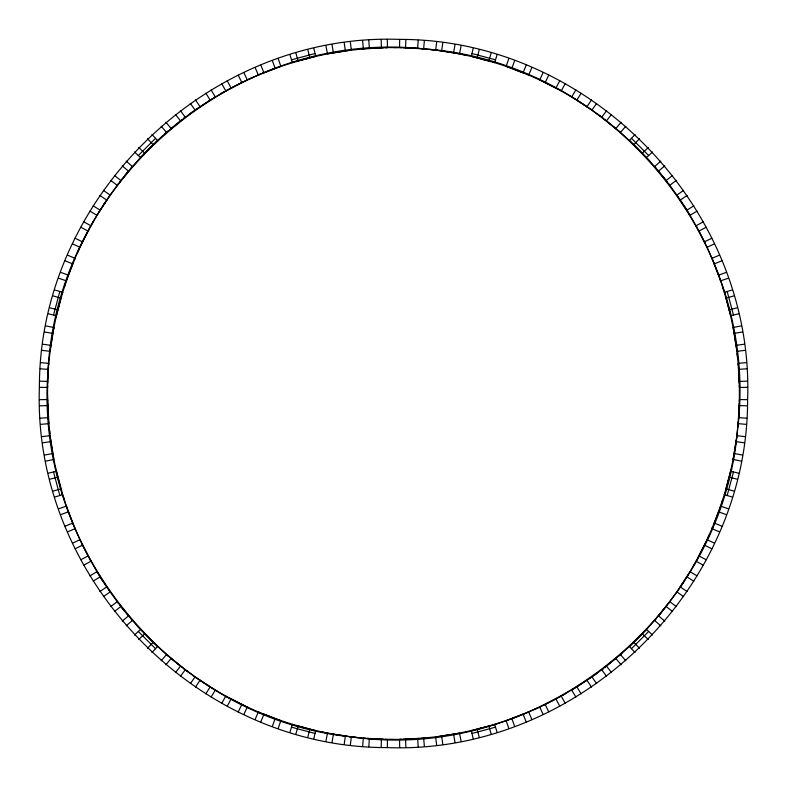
<?xml version="1.0" encoding="UTF-8"?>
<svg xmlns="http://www.w3.org/2000/svg" width="787" height="787" viewBox="0 0 787 787"><rect width="100%" height="100%" fill="white"/><g stroke="black" fill="none" stroke-linecap="round" stroke-linejoin="round"><path stroke-width="1.18" d="M39.399 387.322C32.257 577.796 196.711 748.093 387.322 747.601C577.796 754.743 748.093 590.289 747.601 399.678C754.743 209.204 590.289 38.907 399.678 39.399C209.204 32.257 38.907 196.711 39.399 387.322L47.574 387.46C47.289 191.457 228.781 28.076 423.652 48.843C611.715 61.425 761.118 242.652 737.586 429.663C721.718 617.48 537.905 763.695 351.336 736.898C168.329 718.069 26.571 539.823 49.424 357.268M47.525 393.5L47.633 385.246M387.322 747.601L387.46 739.426L363.348 738.157L349.133 736.602M399.678 39.399L399.54 47.574L423.652 48.843L437.867 50.398M47.682 383.613L48.548 367.155M738.452 419.845L739.318 403.387M739.367 401.754L739.367 385.276M381.144 747.434L381.429 739.268L367.155 738.452M411.67 47.997L405.551 47.732L405.856 39.566M47.997 375.389L48.253 371.257M738.747 415.743L739.003 411.611M368.798 746.784L369.369 738.639M411.611 47.997L417.641 48.371L418.202 40.216M48.676 365.532L48.833 363.368L40.698 362.63M738.324 421.468L736.602 437.867M362.63 746.302L363.348 738.157L365.532 738.324M424.37 40.698L423.652 48.843L421.468 48.676M49.414 357.337L50.398 349.133M350.343 745.014L351.336 736.898L327.481 733.12L313.511 730.09M436.657 41.986L435.664 50.102L459.519 53.88L473.489 56.91M50.604 347.52L51.794 339.315M736.396 439.48L733.809 455.762M344.214 744.207L345.345 736.111M441.655 50.889L442.786 42.793M56.91 313.511L53.87 327.51L50.102 351.336L41.986 350.343M730.09 473.489L733.12 459.5L736.898 435.664L745.014 436.657M53.191 331.238L51.785 339.374M332.006 742.269L333.422 734.222L347.52 736.396M447.626 51.785L453.587 52.778L454.994 44.731M53.87 327.51L53.486 329.635L53.88 327.5L45.853 325.926M733.13 459.49L733.514 457.365L733.12 459.5L741.147 461.074M325.926 741.147L327.481 733.12L329.635 733.514M461.074 45.853L459.519 53.88L457.365 53.486M55.985 317.525L62.635 292.351L54.824 289.96M732.176 497.04L724.365 494.649L731.015 469.475M313.836 738.57L315.676 730.611L292.351 724.365L289.96 732.176M497.04 54.824L494.649 62.635L471.324 56.389L473.164 48.43M57.294 311.927L57.795 309.822L49.866 307.825M729.205 477.178L729.706 475.073M307.825 737.134L309.803 729.205L296.01 725.437M479.175 49.866L477.197 57.795L475.073 57.294M57.795 309.822L59.33 303.89M737.134 479.175L729.205 477.197L725.437 490.99M58.277 307.973L61.563 296.01M727.69 483.041L728.723 479.027M48.43 313.836L53.526 315.007L59.832 291.495M727.168 495.505L733.474 471.993L738.57 473.164M295.882 733.927L298.135 726.076M491.118 53.073L488.865 60.924L483.041 59.31M62.025 294.446L67.121 278.765M724.975 492.554L719.879 508.235M62.212 293.787L62.635 292.351M724.365 494.649L724.788 493.213M64.455 286.586L65.774 282.661M721.226 504.339L722.545 500.414M278.204 728.359L280.861 720.626L258.313 711.969L245.278 706.106M508.796 58.641L506.139 66.374L528.687 75.031L541.722 80.894M67.662 277.231L70.525 269.449M713.435 525.155L719.338 509.769M272.371 726.293L275.165 718.61L261.845 713.435M525.155 73.565L511.806 68.38L514.629 60.707M80.894 245.278L75.021 258.343L66.374 280.861L58.641 278.204M706.106 541.722L711.979 528.667L720.626 506.139L728.359 508.796M73.565 261.845L70.505 269.508M260.831 721.866L263.891 714.281M523.109 72.719L526.169 65.134M74.194 260.34L75.021 258.333L67.505 255.126M719.495 531.874L711.969 528.687L712.806 526.66M74.45 259.7L75.031 258.313M711.969 528.687L712.55 527.3M255.126 719.495L258.313 711.969L260.34 712.806M531.874 67.505L528.687 75.031L526.66 74.194M77.431 252.775L79.153 249.017M707.847 537.983L709.569 534.225M243.832 714.468L247.285 707.06L225.771 696.101L213.415 688.9M543.168 72.532L539.715 79.94L561.229 90.899L573.585 98.1M81.602 243.813L85.262 236.375M697.921 557.875L705.398 543.187M238.254 711.812L241.835 704.463L229.125 697.921M557.875 89.079L545.145 82.527L548.746 75.188M89.079 229.125L85.232 236.434M227.236 706.195L231.073 698.984M555.927 88.016L559.764 80.805M89.856 227.689L98.1 213.415M697.144 559.311L693.121 566.492M221.806 703.244L225.771 696.101L227.689 697.144M565.194 83.756L561.229 90.899L559.311 89.856M91.833 224.128L93.909 220.458M695.167 562.872L688.9 573.585M211.103 697.066L215.313 690.061L195.058 676.909L183.528 668.458M603.472 118.542L591.932 110.082L571.687 96.939L575.897 89.934M98.955 212.028L107.937 198.206M679.063 588.794L688.045 574.972M205.83 693.839L210.159 686.903L198.206 679.063M588.794 107.937L576.822 100.087L581.17 93.161M103.343 205.063L105.635 201.62M681.365 585.38L683.657 581.937M195.461 687.1L200.036 680.332M586.964 106.668L591.539 99.9M108.852 196.858L118.542 183.528M678.148 590.142L668.458 603.472M190.365 683.598L195.058 676.909L196.858 678.148M590.142 108.852L591.922 110.082L596.635 103.402M180.371 676.338L185.289 669.806L166.519 654.617L161.158 660.785M606.629 110.662L601.711 117.194L620.481 132.383L625.842 126.215M119.535 182.23L129.914 169.421M657.086 617.579L667.465 604.77M175.462 672.57L180.498 666.136L169.421 657.086M617.579 129.914L606.492 120.854L611.538 114.43M124.621 175.767L127.268 172.579M659.732 614.421L662.379 611.233M165.86 664.799L171.113 658.532M615.887 128.468L621.14 122.201M130.967 168.182L141.994 155.934M656.033 618.818L645.006 631.066M151.97 652.512L157.548 646.53L136.387 625.006M650.613 161.994L629.452 140.47L635.03 134.488M143.116 154.754L148.9 148.812M632.227 643.904L643.884 632.246M143.096 632.227L153.18 642.389L147.484 648.252M643.904 154.773L633.82 144.611L639.516 138.748M134.488 151.97L138.325 155.541L155.541 138.325L151.97 134.488M635.03 652.512L631.459 648.675L648.675 631.459L652.512 635.03M154.773 143.096L148.861 148.861M138.748 639.516L144.621 633.84M648.252 147.484L642.379 153.16M155.954 141.975L162.043 136.348M631.046 645.025L618.789 656.053M134.488 635.03L140.47 629.452L141.975 631.046M652.512 151.97L646.53 157.548L645.025 155.954M161.994 136.387L168.211 130.947M590.112 678.158L601.73 669.796L621.897 653.348M165.103 133.652L185.289 117.194L196.888 108.842M126.215 625.842L132.383 620.481L117.194 601.711L108.842 590.112M660.785 161.158L654.617 166.519L669.806 185.289L678.158 196.888M169.451 129.894L175.816 124.582M604.741 667.484L617.549 657.106M122.201 621.14L128.468 615.887L119.516 604.741M667.484 182.259L658.522 171.094L664.799 165.86M182.259 119.516L175.767 124.621M114.43 611.538L120.864 606.502M666.136 180.498L672.57 175.462M183.548 118.522L185.27 117.204L180.371 110.662M606.629 676.338L601.711 669.806L603.452 668.478M184.099 118.099L185.289 117.194M601.711 669.806L602.901 668.901M110.662 606.629L117.194 601.711L118.522 603.452M676.338 180.371L669.806 185.289L668.478 183.548M190.139 113.594L193.513 111.203M593.487 675.797L596.861 673.406M103.402 596.635L110.091 591.942L96.939 571.687L89.846 559.282M683.598 190.365L676.909 195.058L690.061 215.313L697.154 227.718M198.226 107.917L212.057 98.936M588.774 679.083L574.943 688.064M99.9 591.539L106.668 586.964M680.332 200.036L687.1 195.461M93.161 581.17L100.097 576.841L107.917 588.774M679.083 198.226L686.913 210.168L693.839 205.83M213.444 98.09L227.718 89.846M573.556 688.91L559.282 697.154M89.934 575.897L96.939 571.687L98.09 573.556M697.066 211.103L690.061 215.313L688.91 213.444M220.508 93.879L224.118 91.843M562.882 695.157L566.492 693.121M83.756 565.194L90.899 561.229L79.94 539.715L74.185 526.631M703.244 221.806L696.101 225.771L707.06 247.285L712.815 260.369M229.155 89.069L243.842 81.582M543.158 705.418L557.845 697.931M80.805 559.764L88.016 555.927L81.582 543.158M705.418 243.842L698.974 231.053L706.195 227.236M75.188 548.746L82.537 545.165M704.463 241.835L711.812 238.254M245.308 80.884L260.369 74.185M541.692 706.116L534.225 709.569M72.532 543.168L79.94 539.715L80.884 541.692M714.468 243.832L707.06 247.285L706.116 245.308M249.007 79.162L252.834 77.401M537.993 707.838L526.631 712.815M67.505 531.874L75.031 528.687L66.374 506.139L62.016 492.524M724.984 294.476L720.626 280.841L711.969 258.313L719.495 255.126M261.874 73.555L277.26 67.652M509.74 719.348L525.126 713.445M65.134 526.169L72.719 523.109L67.652 509.74M719.348 277.26L714.281 263.881L721.866 260.831M269.577 70.476L273.394 69.059M513.606 717.941L517.423 716.524M60.707 514.629L68.39 511.835M718.61 275.165L726.293 272.371M278.795 67.111L294.476 62.016M508.205 719.889L492.524 724.984M58.641 508.796L66.374 506.139L67.111 508.205M719.889 278.795L720.617 280.841L728.359 278.204M54.824 497.04L62.635 494.649L55.07 465.373M733.523 329.664L730.602 315.656L724.365 292.351L732.176 289.96M296.04 61.553L298.116 60.933L295.882 53.073M488.884 726.067L490.96 725.447M53.073 491.118L60.924 488.865L61.553 490.96M733.927 295.882L726.076 298.135L729.716 311.957M311.957 57.284L298.116 60.933M475.043 729.716L488.884 726.067L491.118 733.927M289.96 54.824L291.495 59.832L315.007 53.526L313.836 48.43M473.164 738.57L471.993 733.474L495.505 727.168L497.04 732.176M304.018 59.291L307.963 58.277M479.037 728.723L482.982 727.709M49.866 479.175L57.795 477.197L60.933 488.884M737.134 307.825L729.205 309.803M313.541 56.91L321.627 55.07M473.459 730.09L457.336 733.523M48.43 473.164L56.389 471.324L56.91 473.459M738.57 313.836L730.611 315.676L730.09 313.541M321.568 55.08L329.664 53.477M45.853 461.074L53.88 459.519L50.102 435.664L48.666 421.438M741.147 325.926L733.12 327.481L736.898 351.336L738.334 365.562M331.268 53.182L345.355 50.889L344.214 42.793M439.451 736.396L455.732 733.818M44.731 454.994L52.778 453.578L50.889 441.645M736.396 347.549L734.222 333.403L742.269 332.006M42.793 442.786L50.889 441.655L50.604 439.451M736.111 345.345L744.207 344.214M349.162 50.388L365.562 48.666M437.838 736.612L421.438 738.334M345.355 50.889L347.549 50.604M41.986 436.657L50.102 435.664L50.388 437.838M745.014 350.343L736.898 351.336L736.612 349.162M361.459 49.03L387.46 47.574L401.754 47.633M385.246 739.367L399.56 739.426L425.541 737.97M40.698 424.37L48.843 423.652L47.525 393.431M746.302 362.63L738.157 363.348L739.426 387.46L747.601 387.322M367.185 48.538L383.643 47.682M403.357 739.318L419.815 738.462M40.216 418.202L48.361 417.631L47.682 403.357M739.318 383.643L738.629 369.349L746.784 368.798M39.566 405.856L47.732 405.571M739.268 381.429L747.434 381.144M385.276 47.633L387.44 47.574L387.322 39.399M399.678 747.601L399.54 739.426L401.724 739.367M385.964 47.614L387.46 47.574M399.54 739.426L401.036 739.387M39.399 399.678L47.574 399.54L47.633 401.724M393.5 47.525L397.642 47.564M389.358 739.436L393.5 739.475M747.601 399.678L739.426 399.54L738.157 423.652L746.302 424.37M403.387 47.682L405.551 47.732M381.449 739.268L383.613 739.318M39.566 381.144L47.732 381.429M739.268 405.571L747.434 405.856M40.216 368.798L48.361 369.369M738.639 417.631L746.784 418.202M417.641 48.371L419.845 48.548M429.663 49.414L433.775 49.896M353.225 737.104L357.337 737.586M439.48 50.604L447.685 51.794M42.793 344.214L50.889 345.345M736.111 441.655L744.207 442.786M44.731 332.006L52.778 333.422M734.222 453.578L742.269 454.994M453.587 52.778L455.762 53.191M331.238 733.809L333.413 734.222M461.369 54.264L465.501 55.1M321.499 731.9L325.631 732.736M730.611 471.324L733.474 471.993M53.526 315.007L56.389 315.676M309.822 729.205L311.927 729.706M477.178 57.795L487.035 60.422M471.993 53.526L495.505 59.832M291.495 727.168L315.007 733.474M299.965 726.578L303.959 727.69M53.073 295.882L60.924 298.135M733.927 491.118L726.076 488.865M492.554 62.025L500.473 64.475M294.446 724.975L278.765 719.879M488.875 60.924L490.99 61.563M500.414 64.455L508.235 67.121M509.769 67.662L511.816 68.38M275.194 718.62L277.231 719.338M60.707 272.371L68.39 275.165M718.61 511.835L726.293 514.629M517.492 70.505L521.338 72.03M265.662 714.97L269.508 716.495M65.134 260.831L72.719 263.891M714.281 523.109L721.866 526.169M72.532 243.832L79.94 247.285L90.899 225.771L83.756 221.806M714.468 543.168L707.06 539.715L696.101 561.229L703.244 565.194M543.187 81.602L545.145 82.527M241.855 704.473L243.813 705.398M75.188 238.254L82.537 241.835M704.463 545.165L711.812 548.746M80.805 227.236L88.016 231.073M698.984 555.927L706.195 559.764M570.054 95.984L571.696 96.949M215.304 690.051L216.946 691.016M89.934 211.103L96.939 215.313L110.091 195.058L103.402 190.365M697.066 575.897L690.061 571.687L676.909 591.942L683.598 596.635M574.972 98.955L576.822 100.077M210.178 686.923L212.028 688.045M93.161 205.83L100.097 210.159M686.903 576.841L693.839 581.17M99.9 195.461L106.668 200.036M680.332 586.964L687.1 591.539M590.712 109.245L591.942 110.091M195.058 676.909L196.288 677.755M596.91 113.633L600.186 116.063M186.814 670.937L190.09 673.367M110.662 180.371L117.194 185.289L132.383 166.519L126.215 161.158M676.338 606.629L669.806 601.711L654.617 620.481L660.785 625.842M604.77 119.535L606.482 120.854M180.518 666.146L182.23 667.465M114.43 175.462L120.864 180.498M666.136 606.502L672.57 611.538M122.201 165.86L128.468 171.113M658.532 615.887L664.799 621.14M618.818 130.967L631.066 141.994M168.182 656.033L155.934 645.006M648.675 631.459L646.53 629.452L629.452 646.53L631.459 648.675M138.325 155.541L140.47 157.548L157.548 140.47L155.541 138.325M632.246 143.116L633.82 144.611M153.18 642.389L154.754 643.884M144.621 153.16L138.748 147.484M642.379 633.84L648.252 639.516M631.459 138.325L648.675 155.541M138.325 631.459L155.541 648.675M147.484 138.748L153.16 144.621M639.516 648.252L633.84 642.379M647.799 158.944L656.053 168.211M139.201 628.056L130.947 618.789M161.158 126.215L166.519 132.383M620.481 654.617L625.842 660.785M657.106 169.451L658.522 171.094M128.478 615.906L129.894 617.549M165.86 122.201L171.113 128.468M615.887 658.532L621.14 664.799M662.379 175.767L664.946 179.013M122.054 607.987L124.621 611.233M175.462 114.43L180.498 120.864M606.502 666.136L611.538 672.57M190.365 103.402L195.058 110.091L215.313 96.939L211.103 89.934M596.635 683.598L591.942 676.909L571.687 690.061L575.897 697.066M195.461 99.9L200.036 106.668M586.964 680.332L591.539 687.1M683.696 205.122L685.88 208.565M101.12 578.435L103.304 581.878M205.83 93.161L210.159 100.097M576.841 686.903L581.17 693.839M686.913 210.168L688.064 212.057M98.936 574.943L100.087 576.832M221.806 83.756L225.771 90.899L247.285 79.94L243.832 72.532M565.194 703.244L561.229 696.101L539.715 707.06L543.168 714.468M697.931 229.155L698.964 231.053M88.026 555.947L89.069 557.845M227.236 80.805L231.073 88.016M555.927 698.984L559.764 706.195M238.254 75.188L241.835 82.537M545.165 704.463L548.746 711.812M711.212 256.582L711.979 258.323M75.021 528.677L75.788 530.418M255.126 67.505L258.313 75.031L280.861 66.374L278.204 58.641M531.874 719.495L528.687 711.969L506.139 720.626L508.796 728.359M713.445 261.874L714.271 263.871M72.719 523.119L73.555 525.126M260.831 65.134L263.891 72.719M523.109 714.281L526.169 721.866M272.371 60.707L275.165 68.39M511.835 718.61L514.629 726.293M720.125 279.444L720.626 280.861M66.374 506.139L66.875 507.556M722.564 286.645L723.784 290.541M63.216 496.459L64.436 500.355M495.505 727.168L494.649 724.365L471.324 730.611L471.993 733.474M291.495 59.832L292.351 62.635L315.676 56.389L315.007 53.526M725.447 296.04L726.067 298.116M727.168 291.495L733.474 315.007M53.526 471.993L59.832 495.505M307.825 49.866L309.803 57.795M479.175 737.134L477.197 729.205M57.284 475.043L57.795 477.188M55.08 465.432L53.477 457.336M325.926 45.853L327.481 53.88L351.336 50.102L350.343 41.986M461.074 741.147L459.519 733.12L435.664 736.898L436.657 745.014M733.818 331.268L734.212 333.393M52.778 453.597L53.182 455.732M332.006 44.731L333.422 52.778M453.578 734.222L454.994 742.269M441.655 736.111L442.786 744.207M737.104 353.215L737.586 357.396M49.414 429.604L49.896 433.785M362.63 40.698L363.348 48.843M423.652 738.157L424.37 746.302M738.462 367.185L738.629 369.339M48.371 417.651L48.538 419.815M368.798 40.216L369.369 48.361M417.631 738.639L418.202 746.784M739.013 375.458L739.18 379.531M47.82 407.469L47.987 411.542M381.144 39.566L381.429 47.732M405.571 739.268L405.856 747.434"/></g></svg>
